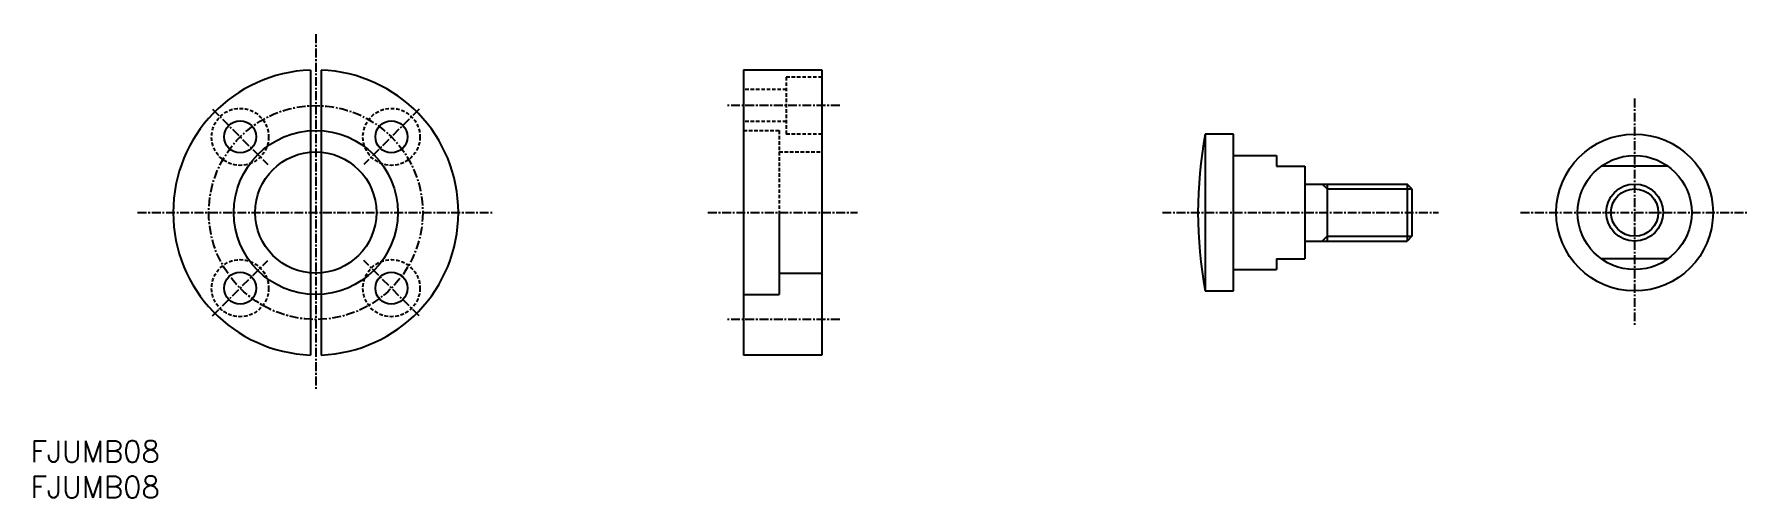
# Model space of a CAD drawing. Extents: x 1 to 241, y 0 to 65.
import ezdxf

# ---------------------------------------------------------------- set-up
doc = ezdxf.new("R2010")
doc.units = 0
doc.linetypes.add('CENTER', pattern=[2, 1.25, -0.25, 0.25, -0.25])
doc.linetypes.add('DASHED', pattern=[0.75, 0.5, -0.25])
doc.layers.get('0').update_dxf_attribs({"linetype": 'CONTINUOUS'})
doc.layers.add('CENTER', color=1, linetype='CENTER')
doc.styles.get("Standard").update_dxf_attribs({"font": 'txt.shx'})

# ---------------------------------------------------------------- blocks, each defined once
blk = doc.blocks.new('*U4')
at = {"color": 7, "linetype": 'CONTINUOUS'}
blk.add_text('FJUMB08', height=3, dxfattribs=at).set_placement((0, 0))
blk = doc.blocks.new('*U5')
at = {"color": 7, "linetype": 'CONTINUOUS'}
blk.add_text('FJUMB08', height=3, dxfattribs=at).set_placement((0, 5))

msp = doc.modelspace()

# ---------------------------------------------------------------- linework, layer by layer
at = {"color": 7, "linetype": 'CONTINUOUS'}
for p, q in [((39.25, 59.99), (39.25, 20.01)), ((40.75, 59.99), (40.75, 20.01)), ((100, 60), (100, 20)), ((100, 60), (111, 60)), ((111, 60), (111, 20)), ((168.75, 51), (164.76, 51)), ((164.76, 51), (164.76, 29)), ((168.75, 29), (168.75, 51)), ((168.75, 48), (174.75, 48)), ((174.75, 48), (174.75, 46.5)), ((174.75, 46.5), (178.75, 46.5)), ((178.75, 46.5), (178.75, 33.5)), ((229.66, 46.5), (220.34, 46.5)), ((178.75, 44), (193.07, 44)), ((181.85, 44), (181.85, 36)), ((193.07, 44), (193.07, 36)), ((193.75, 43.32), (193.07, 44)), ((193.75, 43.32), (193.75, 36.68)), ((105, 40), (105, 28.5)), ((193.75, 36.68), (193.07, 36)), ((178.75, 36), (193.07, 36)), ((105, 31.5), (111, 31.5)), ((168.75, 32), (174.75, 32)), ((168.75, 29), (168.75, 32)), ((174.75, 33.5), (174.75, 32)), ((174.75, 33.5), (178.75, 33.5)), ((229.66, 33.5), (220.34, 33.5)), ((164.76, 29), (168.75, 29)), ((100, 28.5), (105, 28.5)), ((111, 20), (100, 20))]:
    msp.add_line(p, q, dxfattribs=at)
at = {"color": 3, "linetype": 'DASHED'}
for p, q in [((106, 59), (106, 51)), ((111, 59), (106, 59)), ((106, 57.25), (100, 57.25)), ((106, 52.75), (100, 52.75)), ((100, 51.5), (105, 51.5)), ((105, 51.5), (105, 40)), ((111, 51), (106, 51)), ((105, 48.5), (111, 48.5))]:
    msp.add_line(p, q, dxfattribs=at)
at = {"color": 3, "linetype": 'CONTINUOUS'}
for p, q in [((181.85, 43.32), (181.17, 44)), ((181.85, 43.32), (193.75, 43.32)), ((181.85, 36.68), (181.17, 36)), ((181.85, 36.68), (193.75, 36.68))]:
    msp.add_line(p, q, dxfattribs=at)
at = {"color": 3, "linetype": 'DASHED'}
for centre in [(29.39, 50.61), (50.61, 50.61), (29.39, 29.39), (50.61, 29.39)]:
    msp.add_circle(centre, 4, dxfattribs=at)
at = {"color": 7, "linetype": 'CONTINUOUS'}
for centre, radius in [((29.39, 50.61), 2.25), ((40, 40), 11.5), ((50.61, 50.61), 2.25), ((225, 40), 11), ((40, 40), 8.5), ((225, 40), 8), ((225, 40), 3.32), ((29.39, 29.39), 2.25), ((50.61, 29.39), 2.25)]:
    msp.add_circle(centre, radius, dxfattribs=at)
at = {"color": 3, "linetype": 'CONTINUOUS'}
msp.add_circle((225, 40), 4, dxfattribs=at)
at = {"color": 7, "linetype": 'CONTINUOUS'}
for centre, radius, start, end in [((40, 40), 20, 92.1491, 267.8509), ((40, 40), 20, 272.1491, 87.8509), ((223.75, 40), 60, 169.436, 190.564)]:
    msp.add_arc(centre, radius, start, end, dxfattribs=at)
at = {"layer": 'CENTER', "color": 1, "linetype": 'CENTER'}
for p, q in [((40, 65), (40, 15)), ((225, 56), (225, 24)), ((25.5, 54.5), (33.28, 46.72)), ((54.5, 54.5), (46.72, 46.72)), ((113.5, 55), (97.5, 55)), ((15, 40), (65, 40)), ((95, 40), (116, 40)), ((158.75, 40), (197.48, 40)), ((209, 40), (241, 40)), ((25.5, 25.5), (33.28, 33.28)), ((54.5, 25.5), (46.72, 33.28)), ((113.5, 25), (97.5, 25))]:
    msp.add_line(p, q, dxfattribs=at)
msp.add_circle((40, 40), 15, dxfattribs=at)

# ---------------------------------------------------------------- block references
at = {"color": 7, "linetype": 'CONTINUOUS'}
for name in ['*U5', '*U4']:
    msp.add_blockref(name, (0, 0), dxfattribs=at)

doc.saveas('drawing.dxf')
